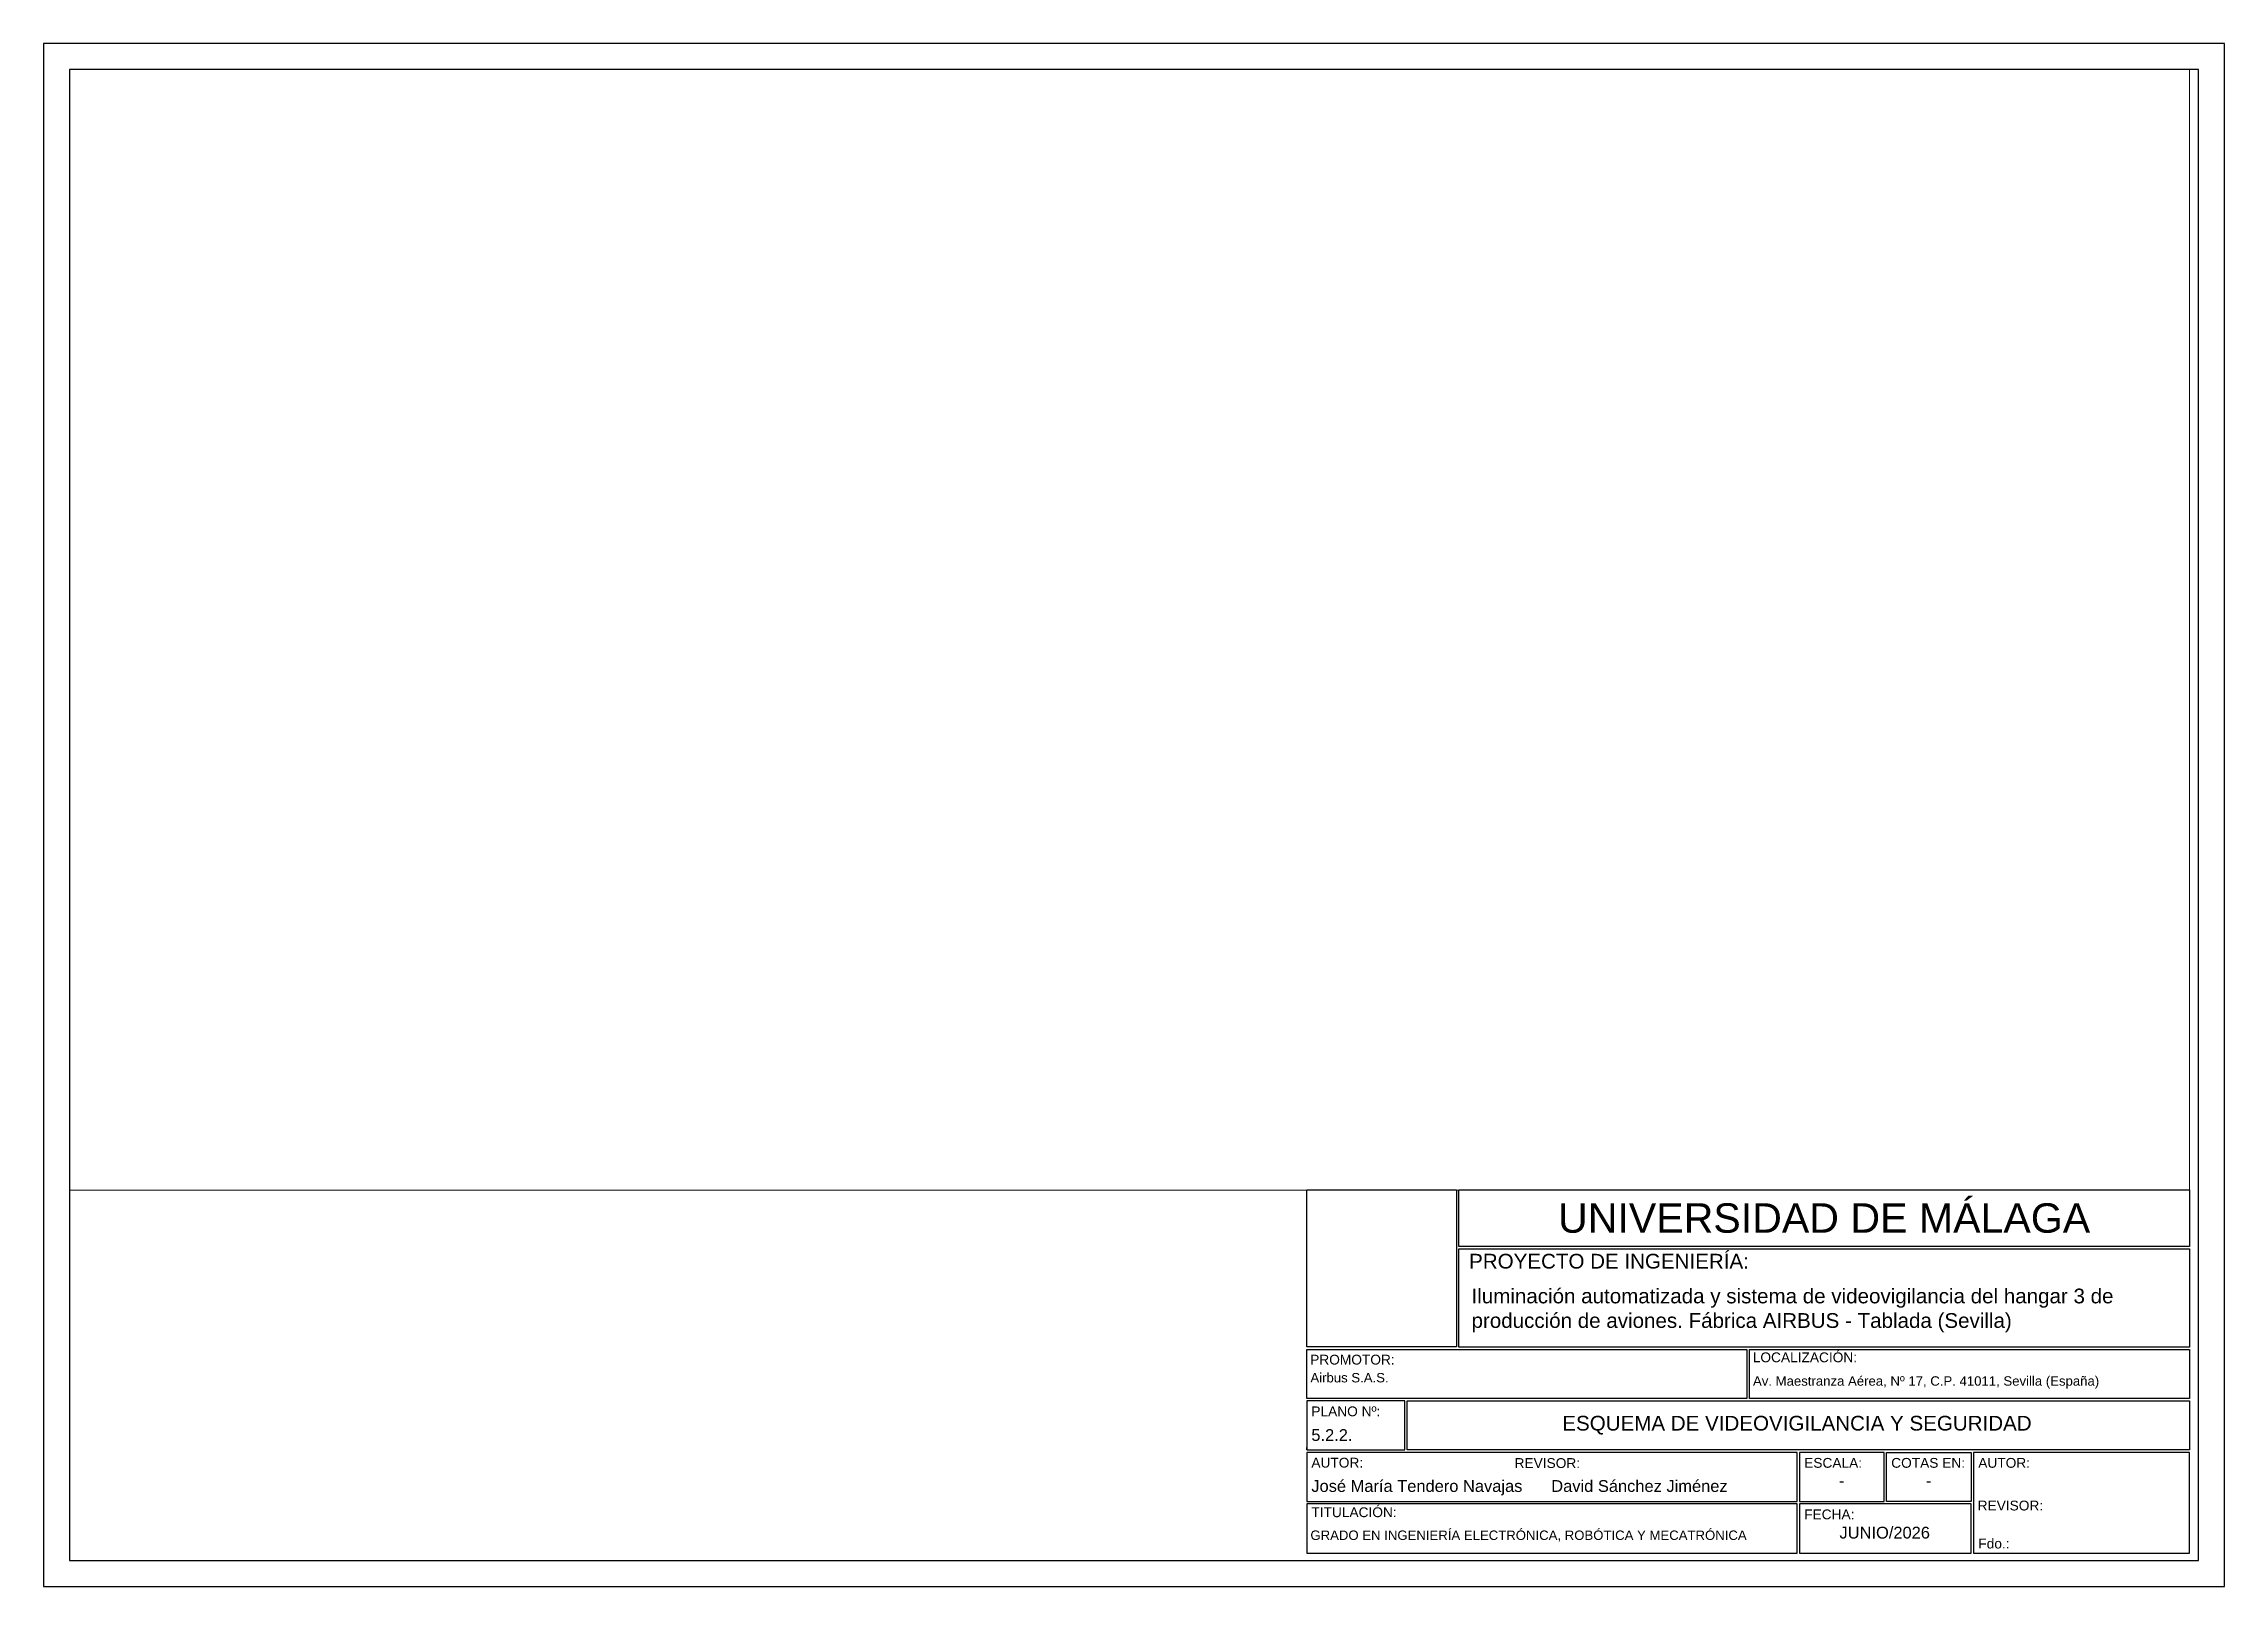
# Paper-space layout 'Layout1' of a CAD drawing. Header units: millimetres. Extents: x 329 to 749, y -31 to 266.
import ezdxf

# ---------------------------------------------------------------- set-up
doc = ezdxf.new("R2010")
doc.units = ezdxf.units.MM
doc.layers.add('Cajetín', color=7, linetype='Continuous')
doc.layers.add('VG', color=10, linetype='Continuous', plot=False)
doc.styles.add('Arial', font='arial.ttf', dxfattribs={"height": 0.224836})

# ---------------------------------------------------------------- blocks, each defined once
blk = doc.blocks.new('UCAV')
blk.add_lwpolyline([(2.583, 6.167), (15, 6.167), (15, 5.208), (2.583, 5.208)], close=True)
at = {"insert": (8.792, 5.687), "char_height": 0.5, "width": 12.4167, "attachment_point": 5, "style": 'Arial'}
blk.add_mtext('UNIVERSIDAD DE MÁLAGA', dxfattribs=at)
blk = doc.blocks.new('TITULO')
blk.add_lwpolyline([(2.583, 3.5), (2.583, 5.167), (15, 5.167), (15, 3.5)], close=True)
at = {"char_height": 0.25, "attachment_point": 1, "style": 'Arial'}
for s, insert, width in [('  PROYECTO DE INGENIERÍA:', (2.565, 5.083), 12.4167), ('Iluminación automatizada y sistema de videovigilancia del hangar 3 de producción de aviones. Fábrica AIRBUS - Tablada (Sevilla)', (2.8, 4.492), 11.90969)]:
    blk.add_mtext(s, dxfattribs=dict(at, insert=insert, width=width))
blk = doc.blocks.new('logo')
blk.add_lwpolyline([(2.542, 3.5), (0, 3.5), (0, 6.167), (2.542, 6.167)], close=True)
blk = doc.blocks.new('CAJETIN')
for points in [[(0, 2.625), (0, 3.458), (7.479, 3.458), (7.479, 2.625), (2.583, 2.625)], [(15, 2.625), (7.521, 2.625), (7.521, 3.458), (15, 3.458)], [(0, 1.75), (1.667, 1.75), (1.667, 2.583), (0, 2.583)], [(15, 1.75), (1.708, 1.75), (1.708, 2.583), (15, 2.583)], [(0, 1.792), (0, 1.792), (0, 1.75), (0, 1.75)], [(0, 0.875), (8.333, 0.875), (8.333, 1.708), (0, 1.708)], [(9.812, 1.708), (8.375, 1.708), (8.375, 0.875), (9.812, 0.875)], [(11.292, 0.875), (9.854, 0.875), (9.854, 1.708), (11.292, 1.708)], [(15, 1.708), (11.333, 1.708), (11.333, 0), (15, 0)], [(0, 0), (8.333, 0), (8.333, 0.833), (0, 0.833)], [(8.375, 0), (11.292, 0), (11.292, 0.833), (8.375, 0.833)]]:
    blk.add_lwpolyline(points, close=True)
for name, p in [('logo', (0, 0)), ('UCAV', (0, 0)), ('TITULO', (0, -0.001))]:
    blk.add_blockref(name, p)
at = {"style": 'Arial'}
for s, insert, char_height, width, attachment_point in [('  PROMOTOR:', (-0.071, 3.368), 0.16667, 7.53662, 1), ('  LOCALIZACIÓN:', (7.45, 3.407), 0.16667, 7.4792, 1), (' Airbus S.A.S.', (0, 3.058), 0.16, 7.44084, 1), (' Av. Maestranza Aérea, Nº 17, C.P. 41011, Sevilla (España)', (7.521, 3.002), 0.16, 7.46545, 1), ('\\pxql;PLANO Nº:', (0.721, 2.405), 0.16667, 1.28562, 5), ('\\pxqc;ESQUEMA DE VIDEOVIGILANCIA Y SEGURIDAD', (1.708, 2.33), 0.25, 13.2453, 1), (' 5.2.2.', (0, 2.104), 0.2, 8.31691, 1), ('  AUTOR:', (-0.051, 1.618), 0.1667, 1.17928, 1), ('  ^I^IREVISOR:', (3.532, 1.889), 0.16667, 1.17928, 1), ('\\pxql;ESCALA:', (9.096, 1.53), 0.16667, 1.28562, 5), ('\\pxql;COTAS EN:', (10.575, 1.53), 0.16667, 1.28562, 5), ('\\pxql;AUTOR:', (12.944, 1.53), 0.16667, 3.06567, 5), (' José María Tendero Navajas^I  David Sánchez Jiménez', (0, 1.238), 0.2, 8.31691, 1), ('\\pxqc;-', (8.375, 1.331), 0.2, 1.43062, 1), ('\\pxqc;-', (9.854, 1.331), 0.2, 1.43062, 1), ('TITULACIÓN:', (0.079, 0.776), 0.16667, 1.43883, 1), ('\\pxql;FECHA:', (9.096, 0.655), 0.16667, 1.28562, 5), ('\\pxql;REVISOR:', (12.934, 0.805), 0.16667, 3.06567, 5), (' GRADO EN INGENIERÍA ELECTRÓNICA, ROBÓTICA Y MECATRÓNICA', (0, 0.382), 0.16, 8.30592, 1), ('\\pxqc;JUNIO/2026', (8.375, 0.446), 0.2, 2.89316, 1), ('\\pxql;Fdo.:', (12.055, 0.159), 0.16667, 1.28562, 5)]:
    blk.add_mtext(s, dxfattribs=dict(at, insert=insert, char_height=char_height, width=width, attachment_point=attachment_point))

psp = doc.layouts.get("Layout1")

# ---------------------------------------------------------------- linework, layer by layer
at = {"layer": 'Cajetín'}
for points in [[(329.12, -30.73), (749.12, -30.73), (749.12, 266.27), (329.12, 266.27), (329.12, -30.73)], [(334.12, -25.73), (744.12, -25.73), (744.12, 261.27), (334.12, 261.27), (334.12, -25.73), (334.12, -25.73)]]:
    psp.add_lwpolyline(points, dxfattribs=at)

# ---------------------------------------------------------------- block references
at = {"layer": 'Cajetín', "xscale": 11.3333328, "yscale": 11.3333328, "zscale": 11.3333328}
psp.add_blockref('CAJETIN', (572.39, -24.31), dxfattribs=at)

# ---------------------------------------------------------------- viewports
at = {"layer": 'VG'}
psp.add_viewport(center=(538.25, 153.42), size=(408.27, 215.6936), view_center_point=(2.6147, 2.3135), view_height=4.709973, dxfattribs=at)

doc.saveas('drawing.dxf')
